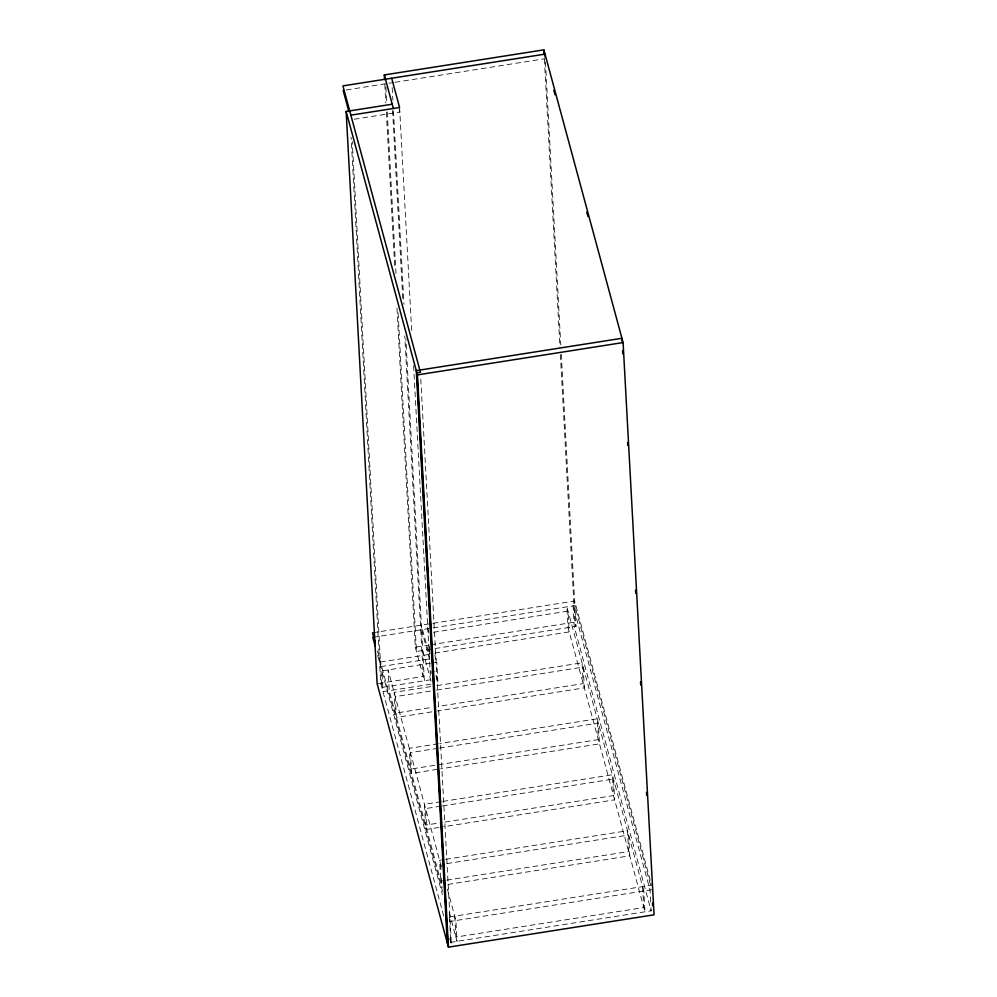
<?xml version="1.0" encoding="UTF-8"?>
<svg xmlns="http://www.w3.org/2000/svg" width="997" height="997" viewBox="0 0 997 997"><rect width="100%" height="100%" fill="white"/><g stroke="black" fill="none" stroke-linecap="round" stroke-linejoin="round"><path stroke-width="0.75" stroke-dasharray="4.99 3.74" d="M346.233 89.967L387.571 83.461M389.104 83.225L393.69 82.502M394.986 82.302L545.272 58.673M354.134 119.241L399.847 112.05L399.049 109.122M372.542 632.796L574.646 601.017L651.552 885.186L449.448 916.966L448.638 913.95M372.791 637.345L574.883 605.578L651.39 888.24M433.496 632.26L568.066 611.099L569.187 631.911L431.564 653.546M396.956 308.198L415.313 647.203L429.121 645.034M430.654 644.785L574.858 622.116L576.017 626.378L416.459 651.465L398.102 312.46M380.468 662.07L429.221 654.406L421.295 625.131M380.717 666.619L429.458 658.955M434.343 662.631L436.823 662.245L437.945 683.057L434.792 671.392M378.324 683.531L423.227 676.464L404.782 335.914M430.816 686.584L394.151 692.354L395.273 713.167L431.938 707.396M436.923 685.624L582.061 662.806L583.183 683.618L438.044 706.437M430.442 691.095L395.298 696.616L396.432 717.429L436.15 711.185M436.549 690.136L583.22 667.08L584.342 687.88L437.683 710.948M438.319 743.762L409.293 748.336L410.428 769.136L598.337 739.6L597.215 718.787L439.851 743.525M437.945 748.273L410.452 752.598L411.574 773.41L439.079 769.086M439.478 748.037L598.362 723.049L599.496 743.862L440.599 768.849M441.247 801.675L424.448 804.317L425.569 825.117L442.381 822.475M442.78 801.426L612.357 774.769L613.491 795.569L443.902 822.238M440.873 806.174L425.594 808.579L426.728 829.392L442.007 826.987M442.406 805.937L613.516 779.031L614.638 799.843L443.528 826.75M444.176 859.576L439.59 860.286L440.724 881.099L445.31 880.376M445.709 859.327L627.512 830.738L628.633 851.55L446.83 880.139M446.855 863.601L628.671 835.012L629.792 855.825L447.989 884.414M651.789 889.735L449.697 921.515L448.476 917.003M450.345 942.402L651.39 910.784M427.75 628.708L428.897 632.983M434.854 654.954L436.823 662.245M428.872 649.521L430.056 653.895M421.544 629.68L430.617 663.217L381.863 670.894L382.998 691.694L431.751 684.029L422.666 650.493M415.313 647.203L424.386 680.739L405.854 338.631M441.285 866.518L388.07 669.909L389.204 690.722L442.406 887.318M447.366 889.025L455.903 920.543L457.025 941.342L448.5 909.837M377.427 650.842L442.556 891.468M377.676 655.39L442.394 894.521M443.69 915.981L380.68 683.157L351.118 137.337M449.797 938.513L451.417 944.52L420.672 376.916M650.667 901.911L650.019 890.022L573.113 605.852L574.247 626.664L651.141 910.822L650.991 907.856M642.654 886.719L643.788 907.532L455.866 937.08L454.744 916.268M545.446 61.889L560.775 344.912M561.274 354.247L576.017 626.378M544.374 59.184L559.953 346.869M560.376 354.645L574.858 622.116M449.448 916.966L450.818 942.327M431.016 670.657L431.178 673.623M429.632 646.355L429.944 652.3M440.749 864.561L441.148 871.989M441.472 877.933L441.883 885.373M399.598 107.502L411.724 331.428M413.581 365.637L430.592 679.767L381.839 687.432L352.277 141.599M392.182 87.562L392.855 99.999M393.441 110.891L404.009 304.409M392.581 110.43L402.85 300.147M385.889 86.976L386.824 104.087M387.235 111.863L395.996 273.589M384.817 84.271L385.827 102.928M386.338 112.262L394.762 267.769M643.813 890.994L566.907 606.824L568.041 627.636L644.947 911.806L643.813 890.994"/><path stroke-width="1.5" d="M384.568 79.598L384.319 74.937L543.864 49.85L623.088 342.557L654.069 914.81L448.438 947.15L377.14 683.718L346.146 111.452L392.232 104.211M350.844 115.166L399.598 107.502L391.671 78.227M346.146 111.452L417.444 374.884L623.088 342.557M553.809 90.241L555.03 94.752M586.772 212.025L587.993 216.536M384.319 74.937L393.391 108.474M343.167 90.453L348.863 111.502M372.542 632.796L375.395 643.327M372.791 637.345L375.233 646.368M622.091 341.398L621.929 338.282L416.285 370.622L447.279 942.875M622.602 350.72L622.764 353.835M627.574 442.469L627.736 445.584M635.575 590.199L635.737 593.315M640.535 681.948L640.71 685.064M646.517 792.366L646.692 795.469M652.499 902.771L652.661 905.887M545.197 57.228L545.023 54.125L342.931 85.892L420.422 372.255L416.883 372.816L447.865 945.081M543.864 49.85L544.125 54.511M417.444 374.884L448.438 947.15"/></g></svg>
